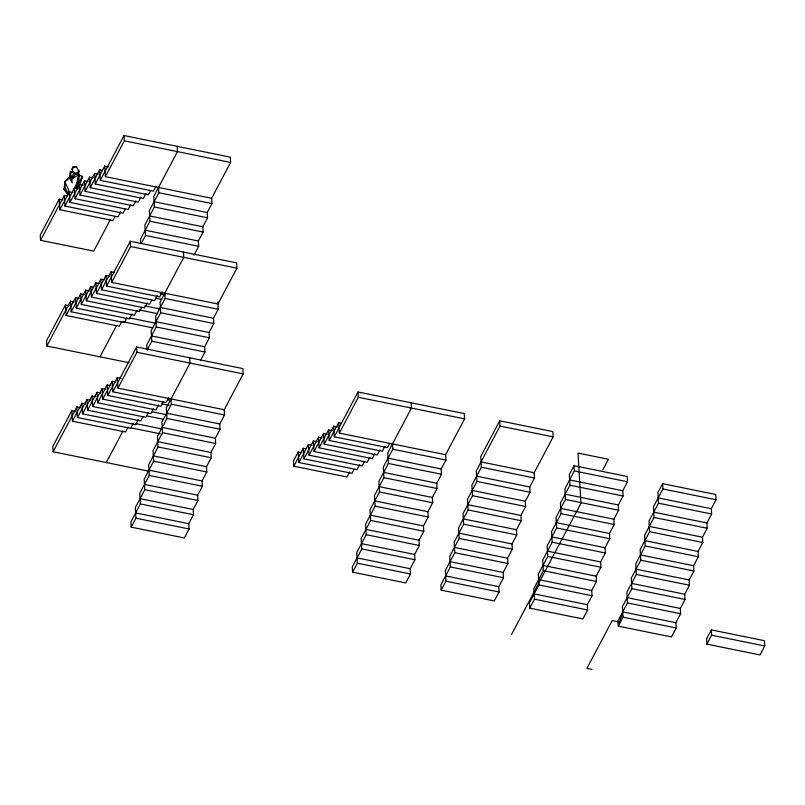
<?xml version="1.0" encoding="UTF-8"?>
<svg xmlns="http://www.w3.org/2000/svg" width="805" height="805" viewBox="0 0 805 805"><rect width="100%" height="100%" fill="white"/><g stroke="black" fill="none" stroke-linecap="round" stroke-linejoin="round"><path stroke-width="1.21" d="M76.465 188.722L79.031 182.061L78.92 174.433L70.427 171.495L72.259 182.805L70.025 178.7L70.427 171.495L72.571 171.314L75.559 173.789L82.533 176.386L79.635 185.22M78.84 176.788L78.92 174.433L71.736 179.072L73.617 172.924M70.025 178.7L70.427 171.495M67.127 193.381L63.927 189.115L64.712 184.768M77.2 183.047L78.92 174.433L77.24 181.89L74.04 189.578M78.246 174.977L79.172 171.334L76.213 166.726L72.52 167.249L72.571 171.314L70.91 171.998M81.023 179.797L82.533 176.386L75.207 188.551M62.85 199.902L59.228 199.167L40.25 235.01L40.562 240.303L93.702 251.1L110.376 219.594M40.562 240.303L64.279 195.494L66.694 195.987M115.095 216.555L112.992 220.54L59.852 209.743L69.341 191.821L72.963 192.556M120.68 211.886L118.043 216.867L64.913 206.07L74.392 188.149L78.025 188.883M125.218 209.209L123.105 213.194L69.965 202.387L79.454 184.466L83.076 185.21M130.802 204.54L128.166 209.511L75.026 198.714L84.515 180.793L88.137 181.528M135.854 200.868L133.217 205.839L80.077 195.041L89.566 177.12L93.189 177.855M140.915 197.185L138.279 202.166L85.139 191.369L94.628 173.447L98.25 174.182M145.967 193.512L143.34 198.493L90.2 187.696L99.689 169.775L102.104 170.257M150.505 190.835L148.392 194.82L95.252 184.023L104.741 166.102L108.363 166.836M156.09 186.166L153.453 191.147L100.313 180.34L124.03 135.542L230.311 157.136L230.622 162.429L211.645 198.272L211.957 203.554L207.217 212.52L207.529 217.803L202.79 226.758L203.102 232.051L198.362 241.007L198.674 246.3L193.925 255.255M211.645 198.272L105.375 176.667L124.342 140.825L124.03 135.542M69.129 305.628L65.507 304.894L46.529 340.736L46.841 346.029L128.971 362.713M46.841 346.029L70.558 301.221L74.191 301.956M121.907 321.286L119.271 326.267L66.131 315.469L75.62 297.548L79.242 298.283M126.969 317.613L124.332 322.594L71.192 311.797L80.681 293.875L84.304 294.61M132.02 313.94L129.384 318.921L76.254 308.124L85.733 290.202L89.355 290.937M137.081 310.267L134.445 315.248L81.305 304.441L90.794 286.52L93.209 287.013M141.61 307.591L139.506 311.575L86.366 300.768L95.855 282.847L99.478 283.581M147.194 302.922L144.558 307.892L91.418 297.095L100.907 279.174L104.529 279.909M151.722 300.235L149.619 304.22L96.479 293.423L105.968 275.501L109.591 276.236M157.307 295.566L154.671 300.547L101.541 289.75L111.02 271.828L114.642 272.563M162.369 291.893L159.732 296.874L106.592 286.077L130.309 241.269L236.59 262.863L236.901 268.156L217.924 303.998L111.654 282.394L111.02 271.828M158.505 187.464L158.827 192.757L149.338 210.679L149.961 221.254L140.472 239.176L140.724 243.402M111.654 282.394L130.621 246.551L130.309 241.269M177.17 146.339L177.482 151.622L153.765 196.43L154.389 207.006L144.91 224.927L145.534 235.493L141.318 243.462M99.981 356.826L116.655 325.331M75.408 411.365L71.786 410.631L52.808 446.473L53.13 451.756L149.74 471.388M53.13 451.756L76.847 406.948L80.47 407.692M128.186 427.022L125.55 431.993L72.42 421.196L81.899 403.275L85.521 404.009M133.248 423.35L130.611 428.32L77.471 417.523L86.96 399.602L90.583 400.337M138.299 419.667L135.673 424.648L82.533 413.851L92.022 395.929L95.644 396.664M142.837 416.99L140.724 420.975L87.584 410.178L97.073 392.256L100.695 392.991M148.422 412.321L145.786 417.302L92.645 406.505L102.134 388.574L105.757 389.318M153.473 408.648L150.837 413.629L97.707 402.822L107.186 384.901L110.808 385.645M158.535 404.975L155.898 409.946L102.758 399.149L112.247 381.228L115.87 381.962M163.596 401.303L160.96 406.273L107.82 395.476L117.309 377.555L120.931 378.29M168.648 397.62L166.011 402.601L112.871 391.804L136.588 346.995L242.869 368.599L243.18 373.882L224.213 409.725L224.525 415.008L219.775 423.973L220.097 429.256L215.348 438.222L215.66 443.505L210.92 452.47L211.232 457.753L206.493 466.719L206.805 472.002L202.065 480.967L202.377 486.25L197.638 495.206L197.95 500.499L193.2 509.454L193.522 514.747L188.773 523.703L189.084 528.996L184.345 537.951L131.205 527.154L130.893 521.871L140.382 503.95L139.748 493.374L149.237 475.453L148.613 464.877L158.092 446.956L157.468 436.38L166.957 418.459L166.323 407.883L190.04 363.085L189.728 357.792M164.794 293.201L165.106 298.484L155.617 316.405L156.24 326.981L146.762 344.902L147.073 350.185L151.813 341.229L151.189 330.654L160.678 312.732L160.044 302.157L183.761 257.358L183.449 252.066M224.213 409.725L117.933 388.131L136.91 352.288L136.588 346.995M106.26 462.553L122.944 431.057M200.737 359.986L204.953 352.026L204.641 346.744L209.381 337.778L209.069 332.495L213.808 323.529L213.496 318.247L218.246 309.281L217.803 301.885M171.073 398.928L171.385 404.211L161.896 422.132L162.53 432.708L153.041 450.629L153.664 461.205L144.176 479.126L144.809 489.702L135.321 507.623L135.954 518.189L131.205 527.154M301.875 452.682L298.252 451.947L293.513 460.903L293.825 466.196L346.965 476.993L349.601 472.012M293.825 466.196L303.314 448.274L305.729 448.767M354.13 469.335L352.016 473.32L298.876 462.523L308.365 444.601L311.988 445.336M359.714 464.666L357.078 469.647L303.938 458.85L313.427 440.919L317.049 441.663M364.242 461.99L362.129 465.974L308.999 455.167L318.478 437.246L322.111 437.98M369.827 457.321L367.191 462.291L314.051 451.494L323.54 433.573L327.162 434.308M374.889 453.638L372.252 458.619L319.112 447.822L328.601 429.9L332.224 430.635M379.94 449.965L377.303 454.946L324.174 444.149L333.652 426.227L337.275 426.962M385.001 446.292L382.365 451.273L329.225 440.476L338.714 422.555L341.129 423.038M389.529 443.615L387.426 447.6L334.286 436.803L358.004 391.995L464.274 413.589L464.596 418.882L445.618 454.724L445.93 460.007L441.19 468.973L441.502 474.256L436.763 483.221L437.075 488.504L432.325 497.46L432.647 502.753L427.898 511.708L428.21 517.001L423.47 525.957L423.782 531.25L419.043 540.205L419.355 545.488L414.615 554.454L414.927 559.737L410.178 568.702L410.5 573.985L405.75 582.951L352.61 572.154L352.298 566.861L361.787 548.94L361.163 538.364L370.642 520.443L370.018 509.877L379.507 491.956L378.873 481.38L388.362 463.459L387.738 452.883L411.456 408.075L411.144 402.792M445.618 454.724L339.338 433.12L358.316 397.278L358.004 391.995M392.478 443.927L392.79 449.21L383.311 467.131L383.935 477.707L374.446 495.628L375.08 506.194L365.591 524.125L366.215 534.691L356.726 552.612L357.36 563.188L352.61 572.154M499.704 420.794L480.726 456.636L481.36 467.212L471.871 485.133L472.495 495.699L463.016 513.62L463.64 524.196L454.151 542.117L454.785 552.693L445.296 570.614L445.92 581.19L441.18 590.146L494.32 600.943L499.06 591.987L498.748 586.694L503.487 577.738L503.175 572.456L507.915 563.49L507.603 558.207L512.352 549.241L512.03 543.959L516.78 534.993L516.468 529.71L521.207 520.744L520.895 515.462L525.635 506.506L525.323 501.213L530.062 492.258L529.75 486.965L534.5 478.009L534.178 472.716L553.156 436.874L552.844 431.591L499.704 420.794L500.016 426.076L476.298 470.885L476.932 481.45L467.443 499.372L468.067 509.947L458.578 527.869L459.212 538.444L449.723 556.366L450.347 566.941L440.868 584.863L441.18 590.146M574.035 465.672L569.296 474.628L569.92 485.204L560.431 503.125L561.065 513.701L551.576 531.622L552.2 542.198L542.711 560.119L543.345 570.695L533.856 588.616L534.49 599.182L529.74 608.147L582.88 618.944L587.62 609.989L587.308 604.696L592.057 595.74L591.735 590.447L596.485 581.492L596.173 576.199L600.912 567.243L600.6 561.95L605.34 552.995L605.028 547.712L609.767 538.746L609.455 533.463L614.195 524.498L613.883 519.215L618.632 510.249L618.31 504.966L623.06 496.001L622.748 490.718L627.487 481.752L627.176 476.469L574.035 465.672L574.347 470.955L564.858 488.877L565.492 499.452L556.003 517.374L556.627 527.949L547.148 545.871L547.772 556.446L538.283 574.367L538.917 584.933L529.428 602.854L529.74 608.147M511.437 634.692L580.989 503.306L578 453.084L608.409 459.263L602.764 469.929M662.596 483.674L657.856 492.63L658.48 503.206L649.001 521.127L649.625 531.702L640.136 549.624L640.77 560.189L631.281 578.111L631.905 588.686L622.416 606.608L623.05 617.183L618.3 626.149L671.44 636.946L676.19 627.981L675.868 622.698L680.617 613.732L680.306 608.449L685.045 599.484L684.733 594.201L689.472 585.235L689.161 579.952L693.9 570.997L693.588 565.704L698.338 556.748L698.015 551.455L702.765 542.5L702.453 537.207L707.192 528.251L706.881 522.968L711.62 514.003L711.308 508.72L716.048 499.754L715.736 494.471L662.596 483.674L662.918 488.957L653.429 506.878L654.052 517.454L644.563 535.375L645.197 545.951L635.709 563.872L636.332 574.438L626.854 592.359L627.477 602.935L617.988 620.856L618.3 626.149L622.738 611.901L675.868 622.698M711.298 629.892L706.559 638.858L706.871 644.141L760.011 654.938L764.75 645.982L764.438 640.689L711.298 629.892L711.61 635.185L706.871 644.141M77.22 189.145L78.588 187.213M71.736 179.072L75.559 173.789L79.172 171.334L78.095 170.6M70.367 175.742L64.732 181.829L65.135 187.444L68.465 194.649M71.353 169.362L74.1 167.038L76.213 166.726M68.254 179.183L64.732 181.829L68.636 189.578L68.817 193.24M72.52 167.249L74.1 167.038M124.342 140.825L230.622 162.429M158.827 192.757L211.957 203.554M154.077 201.713L207.217 212.52M154.389 207.006L207.529 217.803M149.65 215.961L202.79 226.758M149.961 221.254L203.102 232.051M145.222 230.21L198.362 241.007M145.534 235.493L198.674 246.3M130.621 246.551L236.901 268.156M160.115 293.825L164.945 294.811M165.106 298.484L218.246 309.281M155.596 298.132L161.634 299.359M160.356 307.45L213.496 318.247M144.809 305.87L159.299 308.808M160.678 312.732L213.808 323.529M139.084 309.925L157.206 313.608M155.929 321.688L209.069 332.495M129.514 317.905L156.079 323.308M156.24 326.981L209.381 337.778M122.581 321.718L152.769 327.856M151.501 335.937L204.641 346.744M151.813 341.229L204.953 352.026M136.91 352.288L243.18 373.882M358.316 397.278L464.596 418.882M500.016 426.076L553.156 436.874M574.347 470.955L627.487 481.752M662.918 488.957L716.048 499.754M481.048 461.919L534.178 472.716M569.608 479.921L622.748 490.718M658.168 497.913L711.308 508.72M167.601 399.803L171.224 400.538M171.385 404.211L224.525 415.008M392.79 449.21L445.93 460.007M481.36 467.212L534.5 478.009M569.92 485.204L623.06 496.001M658.48 503.206L711.62 514.003M161.875 403.858L169.12 405.338M166.645 413.176L219.775 423.973M388.05 458.166L441.19 468.973M476.61 476.168L529.75 486.965M565.18 494.169L618.31 504.966M653.74 512.161L706.881 522.968M152.296 411.838L166.796 414.786M166.957 418.459L220.097 429.256M388.362 463.459L441.502 474.256M476.932 481.45L530.062 492.258M565.492 499.452L618.632 510.249M654.052 517.454L707.192 528.251M146.58 415.903L163.485 419.335M162.208 427.425L215.348 438.222M383.623 472.414L436.763 483.221M472.183 490.416L525.323 501.213M560.743 508.418L613.883 519.215M649.313 526.41L702.453 537.207M135.793 423.631L162.358 429.035M162.53 432.708L215.66 443.505M383.935 477.707L437.075 488.504M472.495 495.699L525.635 506.506M561.065 513.701L614.195 524.498M649.625 531.702L702.765 542.5M131.275 427.938L160.265 433.825M157.78 441.673L210.92 452.47M379.195 486.663L432.325 497.46M467.755 504.665L520.895 515.462M556.315 522.666L609.455 533.463M644.886 540.658L698.015 551.455M158.092 446.956L211.232 457.753M379.507 491.956L432.647 502.753M468.067 509.947L521.207 520.744M556.627 527.949L609.767 538.746M645.197 545.951L698.338 556.748M153.353 455.912L206.493 466.719M374.758 500.911L427.898 511.708M463.328 518.913L516.468 529.71M551.888 536.905L605.028 547.712M640.448 554.907L693.588 565.704M153.664 461.205L206.805 472.002M375.08 506.194L428.21 517.001M463.64 524.196L516.78 534.993M552.2 542.198L605.34 552.995M640.77 560.189L693.9 570.997M148.925 470.16L202.065 480.967M370.33 515.16L423.47 525.957M458.9 533.162L512.03 543.959M547.46 551.153L600.6 561.95M636.02 569.155L689.161 579.952M149.237 475.453L202.377 486.25M370.642 520.443L423.782 531.25M459.212 538.444L512.352 549.241M547.772 556.446L600.912 567.243M636.332 574.438L689.472 585.235M144.498 484.409L197.638 495.206M365.903 529.408L419.043 540.205M454.463 547.41L507.603 558.207M543.033 565.402L596.173 576.199M631.593 583.404L684.733 594.201M144.809 489.702L197.95 500.499M366.215 534.691L419.355 545.488M454.785 552.693L507.915 563.49M543.345 570.695L596.485 581.492M631.905 588.686L685.045 599.484M140.07 498.657L193.2 509.454M361.475 543.657L414.615 554.454M450.035 561.649L503.175 572.456M538.605 579.65L591.735 590.447M627.165 597.652L680.306 608.449M140.382 503.95L193.522 514.747M361.787 548.94L414.927 559.737M450.347 566.941L503.487 577.738M538.917 584.933L592.057 595.74M627.477 602.935L680.617 613.732M135.632 512.906L188.773 523.703M357.048 557.905L410.178 568.702M445.608 575.897L498.748 586.694M534.168 593.899L587.308 604.696M135.954 518.189L189.084 528.996M357.36 563.188L410.5 573.985M445.92 581.19L499.06 591.987M534.49 599.182L587.62 609.989M623.05 617.183L676.19 627.981M711.61 635.185L764.75 645.982M619.307 622.034L612.202 620.595L586.875 668.432L591.927 669.458M63.927 189.115L68.224 194.74M338.714 422.555L339.338 433.12M333.652 426.227L334.286 436.803M328.601 429.9L329.225 440.476M323.54 433.573L324.174 444.149M318.478 437.246L319.112 447.822M313.427 440.919L314.051 451.494M308.365 444.601L308.999 455.167M303.314 448.274L303.938 458.85M298.252 451.947L298.876 462.523M104.741 166.102L105.375 176.667M117.309 377.555L117.933 388.131M99.689 169.775L100.313 180.34M105.968 275.501L106.592 286.077M112.247 381.228L112.871 391.804M94.628 173.447L95.252 184.023M100.907 279.174L101.541 289.75M107.186 384.901L107.82 395.476M89.566 177.12L90.2 187.696M95.855 282.847L96.479 293.423M102.134 388.574L102.758 399.149M84.515 180.793L85.139 191.369M90.794 286.52L91.418 297.095M97.073 392.256L97.707 402.822M79.454 184.466L80.077 195.041M85.733 290.202L86.366 300.768M92.022 395.929L92.645 406.505M74.392 188.149L75.026 198.714M80.681 293.875L81.305 304.441M86.96 399.602L87.584 410.178M69.341 191.821L69.965 202.387M75.62 297.548L76.254 308.124M81.899 403.275L82.533 413.851M64.279 195.494L64.913 206.07M70.558 301.221L71.192 311.797M76.847 406.948L77.471 417.523M59.228 199.167L59.852 209.743M65.507 304.894L66.131 315.469M71.786 410.631L72.42 421.196"/></g></svg>
